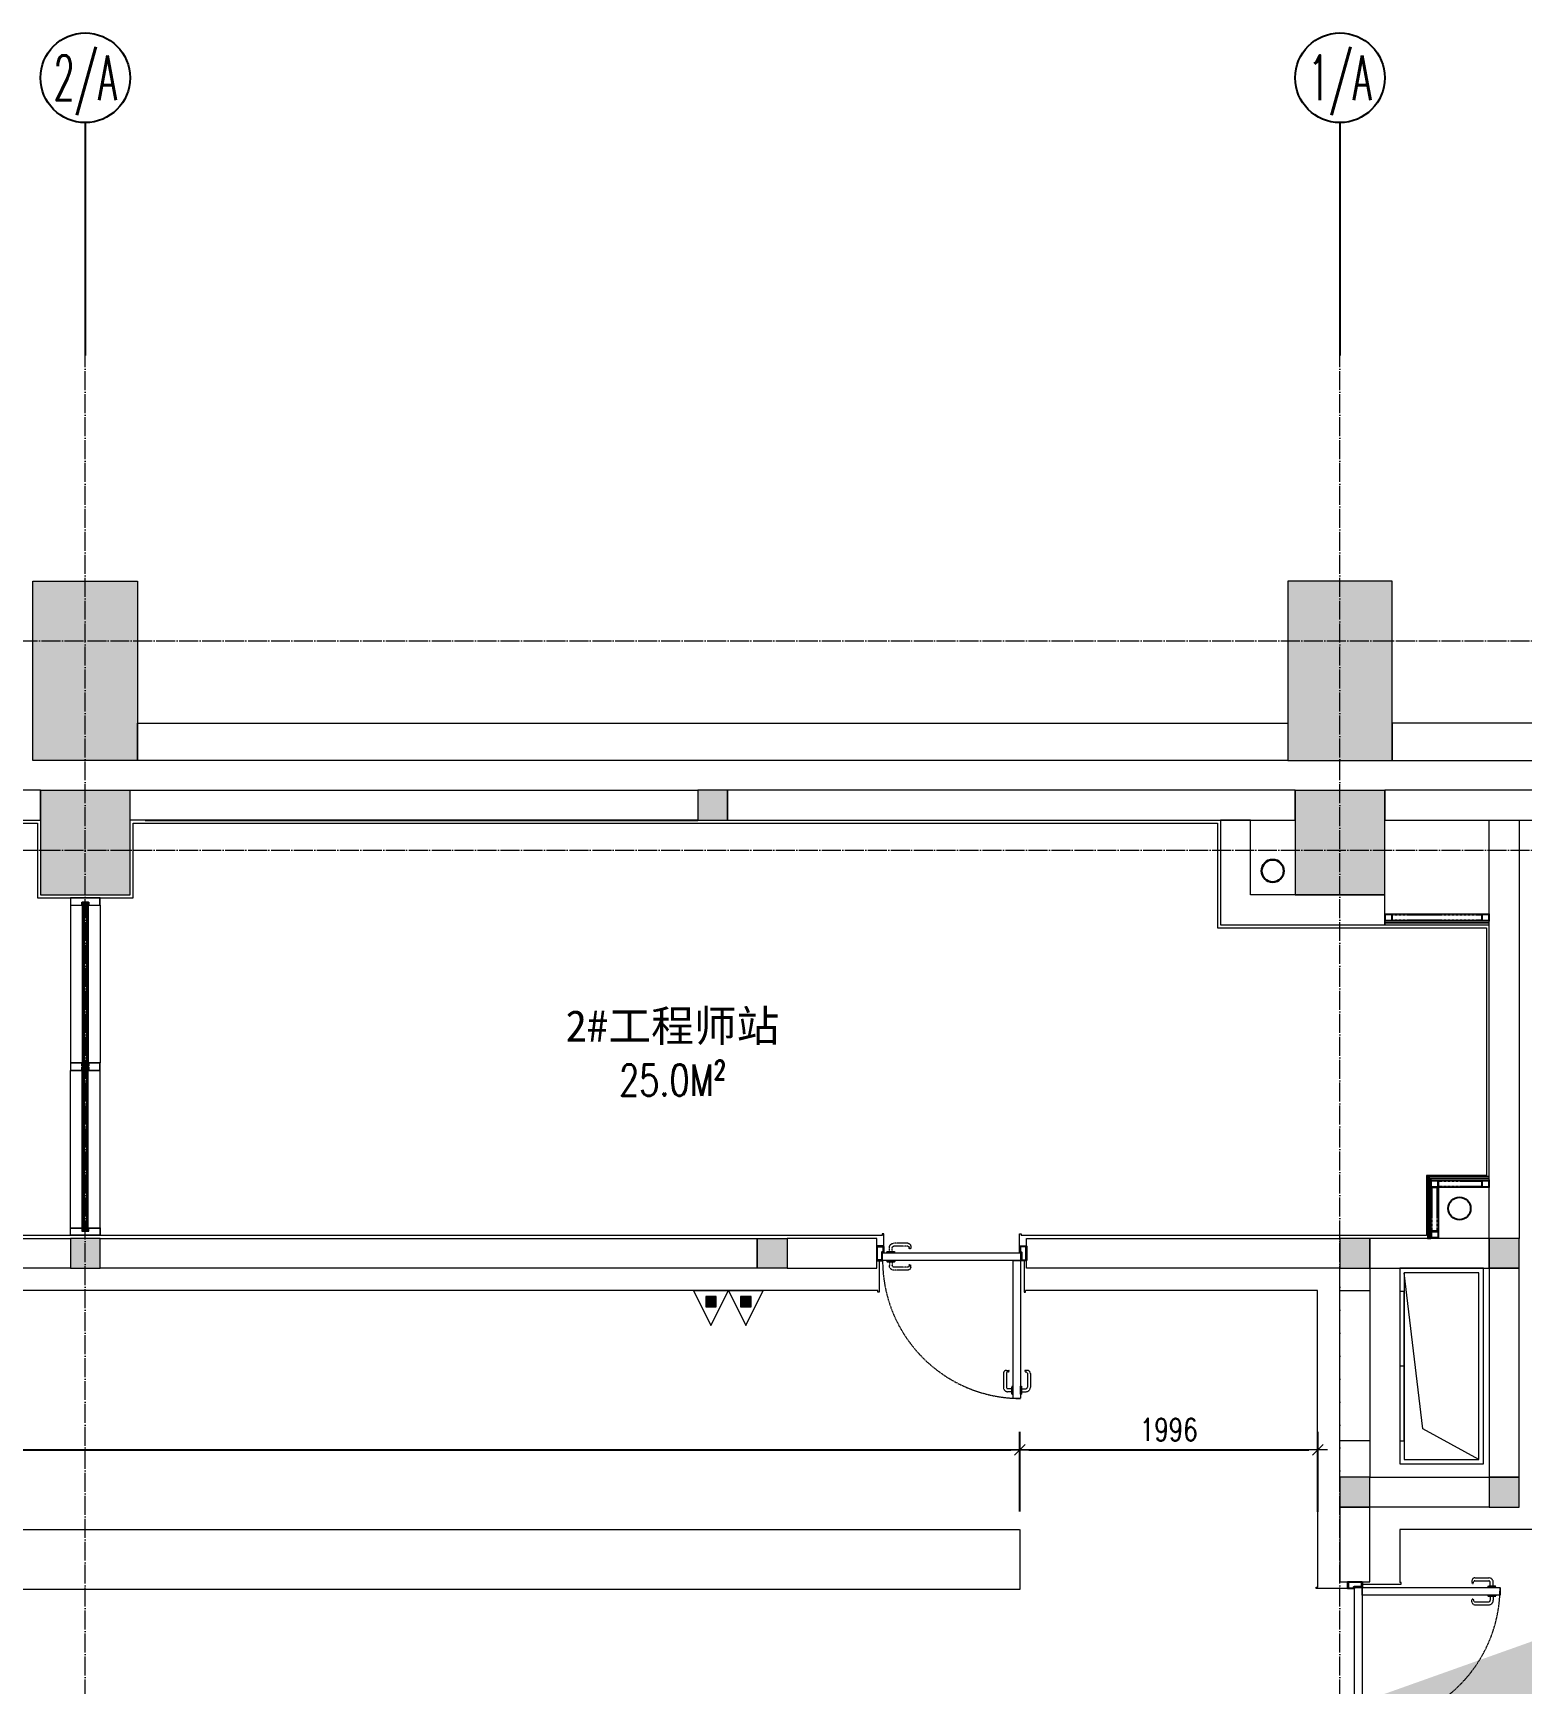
# Model space of a CAD drawing. Header units: millimetres. Extents: x -1346 to 48994, y -3569 to 24186.
# Drawn here: x 28384 to 38353, y 13139 to 24186 of the extents above; entities that cross this region are included whole.
import ezdxf
from ezdxf.enums import TextEntityAlignment as Align

# ---------------------------------------------------------------- set-up
doc = ezdxf.new("R2010")
doc.units = ezdxf.units.MM
for name, pattern in [('AD_514 TOWER A HOTEL TYP$0$CENTER', [2, 1.25, -0.25, 0.25, -0.25]), ('DASH', [0.35, 0.25, -0.1]), ('DOTE', [61.468, 50.8, -5.08, 0.508, -5.08]), ('HIDDEN', [0.375, 0.25, -0.125]), ('M-CENTER', [11.25, 7.5, -1.25, 1.25, -1.25])]:
    doc.linetypes.add(name, pattern=pattern)
doc.layers.get('Defpoints').update_dxf_attribs({"color": 250, "lineweight": 0})
for name, color, linetype in [('BS-DOOR-JAMB', 3, 'Continuous'), ('PIPE-消防', 1, 'Continuous'), ('WALL', 160, 'Continuous'), ('ZZKJ-GL', 161, 'Continuous'), ('ZZKJ-HID', 6, 'HIDDEN')]:
    doc.layers.add(name, color=color, linetype=linetype)
for name, color, linetype, lineweight in [('BS-DOTE', 134, 'DOTE', 0), ('BS-FIRE-FHC', 12, 'Continuous', 0), ('BS-WALL-BW', 200, 'Continuous', 0), ('BS-WALL-FINISH', 3, 'Continuous', 0), ('BS-WALL-HATCH1', 253, 'Continuous', 0), ('BS-WALL-ORI', 200, 'Continuous', 0), ('DS-DOOR', 60, 'Continuous', 0), ('DS-DOOR-JAMB', 3, 'Continuous', 0), ('FF-FURN', 51, 'Continuous', 0), ('FF-FURN（FINE）', 47, 'Continuous', 0), ('FF-TEXT', 2, 'Continuous', 0), ('PUB_DIM', 3, 'Continuous', 25)]:
    doc.layers.add(name, color=color, linetype=linetype, lineweight=lineweight)
doc.styles.add('亚厦-中文', font='STXIHEI.TTF')
doc.styles.add('亚厦-英文', font='SIMPLEX.SHX', dxfattribs={"width": 0.8, "bigfont": 'hztxt.shx'})
doc.styles.add('深圳院-DIM', font='SIMPLEX.SHX', dxfattribs={"width": 0.75})
doc.styles.add('深圳院-英文', font='SIMPLEX.SHX', dxfattribs={"width": 0.8, "bigfont": 'hztxt.shx'})
doc.dimstyles.new('DIM-60', dxfattribs={"dimscale": 60, "dimtxt": 2.5, "dimasz": 1, "dimexe": 2, "dimexo": 2, "dimgap": 1, "dimtad": 1, "dimdec": 0, "dimrnd": 1, "dimdsep": 46, "dimtxsty": '深圳院-DIM', "dimblk": '亚厦', "dimcen": 0.3, "dimclrd": 44, "dimclre": 44, "dimclrt": 2, "dimadec": 0, "dimazin": 2, "dimtfac": 1, "dimtdec": 0, "dimtix": 1, "dimtmove": 2, "dimatfit": 3, "dimldrblk": 'OPEN90', "dimfxl": 7, "dimfxlon": 1, "dimarcsym": 0})
pattern_1 = [(135, (48945.246, -255746.0245), (-2.24506403, -2.24506403), []), (225, (48945.246, -255746.0245), (2.24506403, -2.24506403), [])]

# ---------------------------------------------------------------- blocks, each defined once
blk = doc.blocks.new('FDSGSERRERRER')
at = {"layer": 'BS-WALL-HATCH1'}
h = blk.add_hatch(color=256, dxfattribs=at)
h.dxf.hatch_style = 1
h.paths.add_polyline_path([(190724, 103543), (191424, 103543), (191424, 102343), (190724, 102343)])
h = blk.add_hatch(color=256, dxfattribs=at)
h.dxf.hatch_style = 1
h.paths.add_polyline_path([(199124, 102343), (199824, 102343), (199824, 103543), (199124, 103543)])
h = blk.add_hatch(color=256, dxfattribs=at)
h.dxf.hatch_style = 1
h.paths.add_polyline_path([(191374, 102143), (190774, 102143), (190774, 101443), (191374, 101443)])
h = blk.add_hatch(color=256, dxfattribs=at)
h.dxf.hatch_style = 1
h.paths.add_polyline_path([(199774, 102143), (199174, 102143), (199174, 101443), (199774, 101443)])
at = {"layer": 'BS-WALL-BW'}
for points in [[(190724, 103543), (191424, 103543), (191424, 102343), (190724, 102343)], [(199124, 102343), (199824, 102343), (199824, 103543), (199124, 103543)], [(191374, 102143), (190774, 102143), (190774, 101443), (191374, 101443)], [(199774, 102143), (199174, 102143), (199174, 101443), (199774, 101443)]]:
    blk.add_lwpolyline(points, close=True, dxfattribs=at)
blk = doc.blocks.new('DSGEFGERG')
at = {"layer": 'BS-DOOR-JAMB'}
blk.add_lwpolyline([(362877, 9222), (362912, 9222), (362912, 9275), (362922, 9275), (362922, 9317), (362877, 9317), (362877, 9222)], dxfattribs=at)
at = {"layer": 'BS-DOOR-JAMB', "color": 8}
blk.add_lwpolyline([(362879, 9224), (362879, 9315), (362920, 9315), (362920, 9277), (362910, 9277), (362910, 9224), (362879, 9224)], dxfattribs=at)
at = {"layer": 'DS-DOOR', "color": 8}
blk.add_lwpolyline([(362880, 9225), (362880, 9225), (362880, 9314), (362919, 9314), (362919, 9278), (362909, 9278), (362909, 9225), (362880, 9225), (362880, 9225), (362880, 9225)], dxfattribs=at)
blk = doc.blocks.new('*U118')
at = {"color": 146}
for p, q in [((-24, 0), (24, 0)), ((122, 23, 0), (122, 28, 0)), ((-26, -9), (-26, -2)), ((-26, -9), (26, -9)), ((-26, -59), (26, -59)), ((-26, -59), (-26, -66)), ((-24, -68), (24, -68)), ((26, -9), (26, -2)), ((26, -59), (26, -66)), ((122, -91, 0), (122, -96, 0))]:
    blk.add_line(p, q, dxfattribs=at)
at = {"color": 146, "linetype": 'M-CENTER', "lineweight": 0}
for p, q in [((-10, 0), (-10, 26, 0)), ((10, 0), (10, 26, 0)), ((113, 56, 0), (20, 56, 0)), ((114, 36, 0), (20, 36, 0)), ((133, 36, 0), (133, 23, 0)), ((-10, -68), (-10, -94, 0)), ((10, -68), (10, -94, 0)), ((114, -104, 0), (20, -104, 0)), ((133, -104, 0), (133, -91, 0)), ((113, -124, 0), (20, -124, 0))]:
    blk.add_line(p, q, dxfattribs=at)
at = {"color": 146}
for centre, start, end in [((-24, -2), 90, 180), ((24, -2), 0, 90), ((-24, -66), 180, 270), ((24, -66), 270, 0)]:
    blk.add_arc(centre, 2, start, end, dxfattribs=at)
at = {"color": 146, "linetype": 'M-CENTER', "lineweight": 0}
for centre, radius, start, end in [((20, 26, 0), 30, 90, 180), ((20, 26, 0), 10, 90, 180), ((113, 36, 0), 20, 0, 90), ((128, 24, 0), 5.35, 186.6449, 355.021), ((20, -94, 0), 30, 180, 270), ((20, -94, 0), 10, 180, 270), ((113, -104, 0), 20, 270, 0), ((128, -92, 0), 5.35, 4.979, 173.3551)]:
    blk.add_arc(centre, radius, start, end, dxfattribs=at)
at = {"color": 146, "extrusion": (-1.79944e-08, 0, 1)}
for centre, start, end in [((114, 28, 0), 0, 90), ((114, -96, 0), 270, 0)]:
    blk.add_arc(centre, 8, start, end, dxfattribs=at)
blk = doc.blocks.new('DAFSA')
at = {"color": 8, "linetype": 'DASH', "ltscale": 20}
for p, q in [((180221, 97804, 0), (180221, 97711, 0)), ((180241, 97824, 0), (180254, 97824, 0)), ((180241, 97805, 0), (180241, 97711, 0)), ((180254, 97813, 0), (180249, 97813, 0)), ((180368, 97813, 0), (180373, 97813, 0)), ((180381, 97824, 0), (180369, 97824, 0)), ((180381, 97805, 0), (180381, 97711, 0)), ((180401, 97804, 0), (180401, 97711, 0)), ((180277, 97701), (180251, 97701, 0)), ((180277, 97681), (180251, 97681, 0)), ((180277, 97667), (180277, 97715)), ((180286, 97717), (180279, 97717)), ((180286, 97665), (180279, 97665)), ((180286, 97665), (180286, 97717)), ((180336, 97717), (180343, 97717)), ((180336, 97665), (180336, 97717)), ((180336, 97665), (180343, 97665)), ((180345, 97667), (180345, 97715)), ((180345, 97701), (180371, 97701, 0)), ((180345, 97681), (180371, 97681, 0))]:
    blk.add_line(p, q, dxfattribs=at)
blk.add_lwpolyline([(179412, 98610), (180336, 98610), (180336, 98560), (179412, 98560)], close=True)
blk.add_lwpolyline([(180336, 97636), (180286, 97636), (180286, 98560), (180336, 98560)], close=True, dxfattribs=at)
for centre, radius, start, end in [((180336, 98560), 924, 180, 270), ((180241, 97804, 0), 20, 90, 180), ((180254, 97819, 0), 5.35, 276.6449, 85.021), ((180369, 97819, 0), 5.35, 94.979, 263.3551), ((180381, 97804, 0), 20, 0, 90), ((180251, 97711, 0), 30, 180, 270), ((180251, 97711, 0), 10, 180, 270), ((180279, 97715), 2, 90, 180), ((180279, 97667), 2, 180, 270), ((180343, 97715), 2, 0, 90), ((180343, 97667), 2, 270, 0), ((180371, 97711, 0), 10, 270, 0), ((180371, 97711, 0), 30, 270, 0)]:
    blk.add_arc(centre, radius, start, end, dxfattribs=at)
at = {"color": 8, "linetype": 'DASH', "ltscale": 20, "extrusion": (0, -1.79944e-08, 1)}
for centre, start, end in [((180249, 97805, 0), 90, 180), ((180373, 97805, 0), 0, 90)]:
    blk.add_arc(centre, 8, start, end, dxfattribs=at)
at = {"xscale": -1, "rotation": 180}
blk.add_blockref('*U118', (179467, 98551), dxfattribs=at)
blk = doc.blocks.new('*U75')
at = {"color": 250}
for p, q in [((193101, 86973), (193102, 86973)), ((193101, 86961), (193102, 86961)), ((193102, 86976), (193102, 86976)), ((193102, 86957), (193102, 86957)), ((194148, 86976), (194148, 86976)), ((194148, 86973), (194148, 86973)), ((194148, 86961), (194148, 86961)), ((194148, 86957), (194148, 86957))]:
    blk.add_line(p, q, dxfattribs=at)
at = {"layer": 'ZZKJ-GL', "color": 136, "linetype": 'ByBlock', "ltscale": 20}
for p, q in [((193087, 86983), (193089, 86984)), ((193087, 86978), (193087, 86983)), ((193089, 86976), (193087, 86978)), ((193089, 86976), (193087, 86978)), ((193089, 86957), (193087, 86956)), ((193089, 86957), (193087, 86956)), ((193087, 86956), (193087, 86951)), ((193087, 86951), (193089, 86949)), ((193089, 86984), (194161, 86984)), ((194161, 86976), (193089, 86976)), ((194161, 86957), (193089, 86957)), ((193089, 86949), (194161, 86949)), ((194162, 86983), (194161, 86984)), ((194161, 86976), (194162, 86978)), ((194161, 86976), (194162, 86978)), ((194161, 86957), (194162, 86956)), ((194161, 86957), (194162, 86956)), ((194162, 86951), (194161, 86949)), ((194162, 86978), (194162, 86983)), ((194162, 86956), (194162, 86951))]:
    blk.add_line(p, q, dxfattribs=at)
at = {"layer": 'ZZKJ-GL', "color": 8, "ltscale": 20}
for p, q in [((193087, 86983), (194162, 86983)), ((193087, 86978), (194162, 86978)), ((193087, 86956), (194162, 86956))]:
    blk.add_line(p, q, dxfattribs=at)
at = {"layer": 'ZZKJ-GL', "color": 8, "linetype": 'ByBlock', "ltscale": 20}
for p, q in [((193089, 86976), (193089, 86957)), ((193095, 86962), (193095, 86973)), ((193095, 86973), (193095, 86962)), ((194155, 86962), (194155, 86973)), ((194155, 86973), (194155, 86962)), ((194161, 86976), (194161, 86957))]:
    blk.add_line(p, q, dxfattribs=at)
for points in [[(193102, 86958), (193097, 86958, -0.198912), (193097, 86958), (193095, 86960, -0.198912), (193095, 86960), (193095, 86974, -0.198912), (193095, 86974), (193097, 86976, -0.198912), (193097, 86976), (193102, 86976, -0.414214), (193102, 86976), (193102, 86958, -0.414214)], [(193101, 86958), (193097, 86958, -0.198912), (193097, 86958), (193095, 86960, -0.198912), (193095, 86960), (193095, 86973, -0.198912), (193095, 86974), (193097, 86976, -0.198912), (193097, 86976), (193101, 86976, -0.414214), (193101, 86975), (193101, 86958, -0.414214)], [(194148, 86958), (194152, 86958, 0.198912), (194153, 86958), (194155, 86960, 0.198912), (194155, 86960), (194155, 86974, 0.198912), (194155, 86974), (194153, 86976, 0.198912), (194152, 86976), (194148, 86976, 0.414214), (194148, 86976), (194148, 86958, 0.414214)], [(194149, 86958), (194152, 86958, 0.198912), (194152, 86958), (194154, 86960, 0.198912), (194154, 86960), (194154, 86973, 0.198912), (194154, 86974), (194152, 86976, 0.198912), (194152, 86976), (194149, 86976, 0.414214), (194148, 86975), (194148, 86958, 0.414214)]]:
    blk.add_lwpolyline(points, format="xyb", close=True, dxfattribs=at)
at = {"layer": 'ZZKJ-HID', "color": 8, "ltscale": 0.01}
blk.add_line((193087, 86951), (194162, 86951), dxfattribs=at)
blk = doc.blocks.new('*U76')
at = {"color": 250}
for p, q in [((192628, 86976), (192628, 86976)), ((192628, 86973), (192628, 86973)), ((192628, 86961), (192628, 86961)), ((192628, 86957), (192628, 86957)), ((193674, 86976), (193674, 86976)), ((193675, 86973), (193674, 86973)), ((193675, 86961), (193674, 86961)), ((193674, 86957), (193674, 86957))]:
    blk.add_line(p, q, dxfattribs=at)
at = {"layer": 'ZZKJ-GL', "color": 136, "linetype": 'ByBlock', "ltscale": 20}
for p, q in [((192614, 86983), (192615, 86984)), ((192614, 86978), (192614, 86983)), ((192615, 86976), (192614, 86978)), ((192615, 86976), (192614, 86978)), ((192615, 86957), (192614, 86956)), ((192615, 86957), (192614, 86956)), ((192614, 86956), (192614, 86951)), ((192614, 86951), (192615, 86949)), ((192615, 86984), (193687, 86984)), ((193687, 86976), (192615, 86976)), ((193687, 86957), (192615, 86957)), ((192615, 86949), (193687, 86949)), ((193689, 86983), (193687, 86984)), ((193687, 86976), (193689, 86978)), ((193687, 86976), (193689, 86978)), ((193687, 86957), (193689, 86956)), ((193687, 86957), (193689, 86956)), ((193689, 86951), (193687, 86949)), ((193689, 86978), (193689, 86983)), ((193689, 86956), (193689, 86951))]:
    blk.add_line(p, q, dxfattribs=at)
at = {"layer": 'ZZKJ-GL', "color": 8, "ltscale": 20}
for p, q in [((192614, 86983), (193689, 86983)), ((192614, 86978), (193689, 86978)), ((192614, 86956), (193689, 86956))]:
    blk.add_line(p, q, dxfattribs=at)
at = {"layer": 'ZZKJ-GL', "color": 8, "linetype": 'ByBlock', "ltscale": 20}
for p, q in [((192615, 86976), (192615, 86957)), ((192621, 86962), (192621, 86973)), ((192621, 86973), (192621, 86962)), ((193681, 86962), (193681, 86973)), ((193681, 86973), (193681, 86962)), ((193687, 86976), (193687, 86957))]:
    blk.add_line(p, q, dxfattribs=at)
for points in [[(192628, 86958), (192623, 86958, -0.198912), (192623, 86958), (192621, 86960, -0.198912), (192621, 86960), (192621, 86974, -0.198912), (192621, 86974), (192623, 86976, -0.198912), (192623, 86976), (192628, 86976, -0.414214), (192628, 86976), (192628, 86958, -0.414214)], [(192627, 86958), (192624, 86958, -0.198912), (192623, 86958), (192622, 86960, -0.198912), (192622, 86960), (192622, 86973, -0.198912), (192622, 86974), (192623, 86976, -0.198912), (192624, 86976), (192627, 86976, -0.414214), (192628, 86975), (192628, 86958, -0.414214)], [(193674, 86958), (193679, 86958, 0.198912), (193679, 86958), (193681, 86960, 0.198912), (193681, 86960), (193681, 86974, 0.198912), (193681, 86974), (193679, 86976, 0.198912), (193679, 86976), (193674, 86976, 0.414214), (193674, 86976), (193674, 86958, 0.414214)], [(193675, 86958), (193678, 86958, 0.198912), (193679, 86958), (193681, 86960, 0.198912), (193681, 86960), (193681, 86973, 0.198912), (193681, 86974), (193679, 86976, 0.198912), (193678, 86976), (193675, 86976, 0.414214), (193675, 86975), (193675, 86958, 0.414214)]]:
    blk.add_lwpolyline(points, format="xyb", close=True, dxfattribs=at)
at = {"layer": 'ZZKJ-HID', "color": 8, "ltscale": 0.01}
blk.add_line((192614, 86951), (193689, 86951), dxfattribs=at)
blk = doc.blocks.new('A1A0空间标注')
at = {"color": 2, "style": '亚厦-英文', "width": 0.75}
blk.add_attdef('ENGLISH', text='', height=3.5, dxfattribs=at).set_placement((-367.51, -638.85), align=Align.MIDDLE_CENTER)
at = {"color": 2, "ltscale": 0.1, "style": '亚厦-中文'}
blk.add_attdef('中文字体', text='', height=3.5, dxfattribs=at).set_placement((-367.51, -644.2), align=Align.MIDDLE_CENTER)
at = {"color": 2, "ltscale": 0.1, "style": '亚厦-英文', "width": 0.75}
blk.add_attdef('AREA', text='', height=3.5, dxfattribs=at).set_placement((-367.51, -650.25), align=Align.MIDDLE_CENTER)
blk = doc.blocks.new('*U116')
at = {"color": 150, "ltscale": 0.65}
blk.add_lwpolyline([(0, -5), (0, -31)], dxfattribs=at)
at = {"color": 150, "ltscale": 0.1}
blk.add_circle((0, 0), 5, dxfattribs=at)
at = {"color": 2, "ltscale": 0.1, "style": '深圳院-英文', "width": 0.8}
blk.add_attdef('A', text='', height=5, dxfattribs=at).set_placement((0, 0), align=Align.MIDDLE_CENTER)
blk = doc.blocks.new('FDGDSGDDSS')
at = {"layer": 'BS-DOTE', "ltscale": 2.5}
for p, q in [((93371.2, 81618.3), (93371.2, 105053.9)), ((101771.2, 81618.3), (101771.2, 105053.9))]:
    blk.add_line(p, q, dxfattribs=at)
for points in [[(65571.2, 103143.3), (111471.2, 103143.3)], [(65571.2, 101743.3), (111471.2, 101743.3)]]:
    blk.add_lwpolyline(points, dxfattribs=at)
ref = blk.add_blockref('*U116', (93371.2, 106913.9), dxfattribs=dict(xscale=60, yscale=60, zscale=60))
ref.add_attrib('A', '2/A', dxfattribs={"color": 2, "ltscale": 0.1, "height": 300, "style": '深圳院-英文', "width": 0.55}).set_placement((93371.2, 106913.9), align=Align.MIDDLE_CENTER)
ref = blk.add_blockref('*U116', (101771.2, 106913.9), dxfattribs=dict(xscale=60, yscale=60, zscale=60))
ref.add_attrib('A', '1/A', dxfattribs={"color": 2, "ltscale": 0.1, "height": 300, "style": '深圳院-英文', "width": 0.55}).set_placement((101771.2, 106913.9), align=Align.MIDDLE_CENTER)
blk = doc.blocks.new('亚厦')
at = {"color": 2, "linetype": 'ByBlock'}
for p, q in [((0, 0), (-1.09, 0)), ((-0.61, -0.61), (0.61, 0.61)), ((1.09, 0), (0, 0))]:
    blk.add_line(p, q, dxfattribs=at)
blk = doc.blocks.new('*D143')
at = {"layer": 'Defpoints', "color": 0, "transparency": 16777216}
for p in [(34991, 14700), (16191, 14166), (34991, 14166)]:
    blk.add_point(p, dxfattribs=at)
at = {"layer": 'FF-FURN（FINE）', "color": 44, "lineweight": -2, "transparency": 16777216}
for p, q in [((16191, 14286), (16191, 14820)), ((34991, 14286), (34991, 14820)), ((16251, 14700), (34931, 14700))]:
    blk.add_line(p, q, dxfattribs=at)
at = {"layer": 'FF-FURN（FINE）', "color": 44, "lineweight": -2, "transparency": 16777216, "xscale": 60, "yscale": 60, "zscale": 60, "rotation": 180}
blk.add_blockref('亚厦', (16191, 14700), dxfattribs=at)
at = {"layer": 'FF-FURN（FINE）', "color": 44, "lineweight": -2, "transparency": 16777216, "xscale": 60, "yscale": 60, "zscale": 60}
blk.add_blockref('亚厦', (34991, 14700), dxfattribs=at)
at = {"layer": 'FF-FURN（FINE）', "color": 2, "transparency": 16777216, "insert": (25591, 14835), "char_height": 150, "attachment_point": 5, "style": '深圳院-DIM'}
blk.add_mtext('18800', dxfattribs=at)
blk = doc.blocks.new('_Open90')
at = {"color": 2, "linetype": 'ByBlock', "lineweight": -2}
for p, q in [((0, 0), (-1, 0)), ((-0.5, 0.5), (0, 0)), ((0, 0), (-0.5, -0.5))]:
    blk.add_line(p, q, dxfattribs=at)
blk = doc.blocks.new('*D144')
at = {"layer": 'Defpoints', "color": 0, "transparency": 16777216}
for p in [(36986, 14700), (34991, 14166), (36986, 14164)]:
    blk.add_point(p, dxfattribs=at)
at = {"layer": 'FF-FURN（FINE）', "color": 44, "lineweight": -2, "transparency": 16777216}
for p, q in [((34991, 14286), (34991, 14820)), ((36986, 14284), (36986, 14820)), ((35051, 14700), (36926, 14700))]:
    blk.add_line(p, q, dxfattribs=at)
at = {"layer": 'FF-FURN（FINE）', "color": 44, "lineweight": -2, "transparency": 16777216, "xscale": 60, "yscale": 60, "zscale": 60, "rotation": 180}
blk.add_blockref('亚厦', (34991, 14700), dxfattribs=at)
at = {"layer": 'FF-FURN（FINE）', "color": 44, "lineweight": -2, "transparency": 16777216, "xscale": 60, "yscale": 60, "zscale": 60}
blk.add_blockref('亚厦', (36986, 14700), dxfattribs=at)
at = {"layer": 'FF-FURN（FINE）', "color": 2, "transparency": 16777216, "insert": (35988, 14835), "char_height": 150, "attachment_point": 5, "style": '深圳院-DIM'}
blk.add_mtext('1996', dxfattribs=at)
blk = doc.blocks.new('FSRW')
for p, q in [((144506, 110249), (144662, 109938)), ((144506, 110249), (144818, 110249)), ((144615, 110197), (144615, 110104)), ((144709, 110197), (144615, 110197)), ((144662, 109938), (144818, 110249)), ((144709, 110104), (144709, 110197)), ((144818, 110249), (144973, 109938)), ((144818, 110249), (145129, 110249)), ((144926, 110197), (144926, 110104)), ((145020, 110197), (144926, 110197)), ((144973, 109938), (145129, 110249)), ((145020, 110104), (145020, 110197)), ((144615, 110104), (144709, 110104)), ((144926, 110104), (145020, 110104))]:
    blk.add_line(p, q)
at = {"const_width": 93.3}
for points in [[(144662, 110197), (144662, 110104)], [(144973, 110197), (144973, 110104)]]:
    blk.add_lwpolyline(points, dxfattribs=at)
blk = doc.blocks.new('FSGFDSE')
at = {"color": 144, "ltscale": 1.2}
blk.add_lwpolyline([(102071, 101293), (102121, 101293), (102121, 101243), (102071, 101243)], close=True, dxfattribs=at)
blk.add_lwpolyline([(102079, 101288), (102113, 101288, -0.414214), (102116, 101285), (102116, 101251, -0.414214), (102113, 101248), (102079, 101248, -0.414214), (102076, 101251), (102076, 101285, -0.414214)], format="xyb", close=True, dxfattribs=at)
blk = doc.blocks.new('*U122')
at = {"color": 250, "linetype": 'AD_514 TOWER A HOTEL TYP$0$CENTER', "lineweight": -3}
for p, q in [((-147.3, 31), (345.9, 31)), ((-147.3, -0.1), (345.9, -0.1))]:
    blk.add_line(p, q, dxfattribs=at)
at = {"color": 144, "ltscale": 1.2}
blk.add_lwpolyline([(-147.3, 36), (345.9, 36), (345.9, -5.1), (-147.3, -5.1)], close=True, dxfattribs=at)
blk = doc.blocks.new('*U123')
at = {"color": 250, "linetype": 'AD_514 TOWER A HOTEL TYP$0$CENTER', "lineweight": -3}
for p, q in [((-147.3, 31), (91.9, 31)), ((-147.3, -0.1), (91.9, -0.1))]:
    blk.add_line(p, q, dxfattribs=at)
at = {"color": 144, "ltscale": 1.2}
blk.add_lwpolyline([(-147.3, 36), (91.9, 36), (91.9, -5.1), (-147.3, -5.1)], close=True, dxfattribs=at)

msp = doc.modelspace()

# ---------------------------------------------------------------- hatches: boundary and pattern name
at = {"layer": 'BS-WALL-FINISH'}
h = msp.add_hatch(dxfattribs=at)
h.set_pattern_fill('ANSI37', color=250, angle=90)
h.set_pattern_definition([(135, (48945.246, -255891.0245), (-2.24506403, -2.24506403), []), (225, (48945.246, -255891.0245), (2.24506403, -2.24506403), [])])
h.paths.add_polyline_path([(28755.8, 18355.8), (28755.8, 18365.8), (28712.8, 18365.8), (28712.8, 18355.8)])
h = msp.add_hatch(dxfattribs=at)
h.set_pattern_fill('ANSI37', color=250, angle=90)
h.set_pattern_definition(pattern_1)
h.paths.add_polyline_path([(28755.8, 17280.8), (28755.8, 17270.8), (28712.8, 17270.8), (28712.8, 17280.8)])
h = msp.add_hatch(dxfattribs=at)
h.set_pattern_fill('ANSI37', color=250, angle=90)
h.set_pattern_definition(pattern_1)
h.paths.add_polyline_path([(28755.8, 17250.8), (28755.8, 17260.8), (28712.8, 17260.8), (28712.8, 17250.8)])
h = msp.add_hatch(dxfattribs=at)
h.set_pattern_fill('ANSI37', color=250, angle=90)
h.set_pattern_definition([(135, (48945.246, -255476.886), (-2.24506403, -2.24506403), []), (225, (48945.246, -255476.886), (2.24506403, -2.24506403), [])])
h.paths.add_polyline_path([(28755.8, 16175.8), (28755.8, 16165.8), (28712.8, 16165.8), (28712.8, 16175.8)])
at = {"layer": 'BS-WALL-ORI'}
h = msp.add_hatch(color=253, dxfattribs=at)
h.dxf.hatch_style = 1
h.paths.add_polyline_path([(32834.3, 18915.8), (33034.1, 18915.8), (33034.1, 19115.8), (32834.3, 19115.8)])
h = msp.add_hatch(color=253, dxfattribs=at)
h.dxf.hatch_style = 1
h.paths.add_polyline_path([(28834.3, 16115.8), (28634.3, 16115.8), (28634.3, 15915.8), (28834.3, 15915.8)])
h = msp.add_hatch(color=253, dxfattribs=at)
h.dxf.hatch_style = 1
h.paths.add_polyline_path([(33433.1, 15915.8), (33233.1, 15915.8), (33233.1, 16115.8), (33433.1, 16115.8)])
h = msp.add_hatch(color=253, dxfattribs=at)
h.dxf.hatch_style = 1
h.paths.add_polyline_path([(37134.3, 15915.8), (37334.3, 15915.8), (37334.3, 16115.8), (37134.3, 16115.8)])
h = msp.add_hatch(color=253, dxfattribs=at)
h.dxf.hatch_style = 1
h.paths.add_polyline_path([(38134.3, 15915.8), (38334.3, 15915.8), (38334.3, 16115.8), (38134.3, 16115.8)])
h = msp.add_hatch(color=253, dxfattribs=at)
h.dxf.hatch_style = 1
h.paths.add_polyline_path([(40934.3, 1240.8), (40734.3, 1240.8), (40734.3, 1040.8), (40934.3, 1040.8)], flags=17)
edge = h.paths.add_edge_path()
edge.add_line((2684.3, 690.8), (45084.3, 690.8))
edge.add_line((44484.3, 15665.8), (44734.3, 15665.8))
h = msp.add_hatch(color=253, dxfattribs=at)
h.dxf.hatch_style = 1
h.paths.add_polyline_path([(37134.3, 14315.8), (37334.3, 14315.8), (37334.3, 14515.8), (37134.3, 14515.8)])
h = msp.add_hatch(color=253, dxfattribs=at)
h.dxf.hatch_style = 1
h.paths.add_polyline_path([(38134.3, 14315.8), (38334.3, 14315.8), (38334.3, 14515.8), (38134.3, 14515.8)])

# ---------------------------------------------------------------- linework, layer by layer
at = {"layer": 'BS-WALL-FINISH', "color": 8}
for p, q in [((28634.3, 18345.8), (28634.3, 17290.8)), ((28834.3, 18345.8), (28834.3, 17290.8)), ((28634.3, 16185.8), (28634.3, 17240.8)), ((28834.3, 16185.8), (28834.3, 17240.8))]:
    msp.add_line(p, q, dxfattribs=at)
at = {"layer": 'BS-WALL-FINISH'}
for points in [[(17069.5, 16135.8), (14054.3, 16135.8), (14054.3, 18895.8), (20014.3, 18895.8), (20014.3, 18195.8), (21154.3, 18195.8), (21154.3, 18895.8), (28414.3, 18895.8), (28414.3, 18395.8), (29054.3, 18395.8), (29054.3, 18895.8), (36314.3, 18895.8), (36314.3, 18195.8), (38114.3, 18195.8), (38114.3, 16535.8), (37714.3, 16535.8), (37714.3, 16135.8), (34999.7, 16135.8)], [(38484.3, 18765.8), (38484.3, 14165.8), (37534.3, 14165.8), (37534.3, 13811)], [(28755.8, 17240.8), (28755.8, 17260.8), (28712.8, 17260.8), (28712.8, 17240.8)], [(34069.7, 16135.8), (27199.5, 16135.8)], [(34079.7, 16063.3), (34079.7, 16145.8), (34069.7, 16145.8), (34069.7, 16135.8)], [(34989.7, 16063.3), (34989.7, 16145.8), (34999.7, 16145.8), (34999.7, 16135.8)], [(34049.7, 15968.3), (34049.7, 15755.8), (34039.7, 15755.8), (34039.7, 15765.8)], [(35019.7, 15968.3), (35019.7, 15755.8), (35029.7, 15755.8), (35029.7, 15765.8)], [(34039.7, 15765.8), (27229.5, 15765.8)], [(36986, 13781.2), (36984.3, 15765.8), (35029.7, 15765.8)], [(37281.8, 13801), (37544.3, 13801), (37544.3, 13811), (37534.3, 13811)], [(37186.8, 13771), (36976, 13771.2), (36976, 13781.2), (36986, 13781.2)]]:
    msp.add_lwpolyline(points, dxfattribs=at)
for points in [[(28755.8, 18365.8), (28755.8, 18345.8), (28834.3, 18345.8), (28834.3, 18395.8), (28634.3, 18395.8), (28634.3, 18345.8), (28712.8, 18345.8), (28712.8, 18365.8)], [(28755.8, 17290.8), (28755.8, 17270.8), (28712.8, 17270.8), (28712.8, 17290.8), (28634.3, 17290.8), (28634.3, 17240.8), (28712.8, 17240.8), (28712.8, 17260.8), (28755.8, 17260.8), (28755.8, 17240.8), (28834.3, 17240.8), (28834.3, 17290.8)], [(28755.8, 16165.8), (28755.8, 16185.8), (28834.3, 16185.8), (28834.3, 16135.8), (28634.3, 16135.8), (28634.3, 16185.8), (28712.8, 16185.8), (28712.8, 16165.8)]]:
    msp.add_lwpolyline(points, close=True, dxfattribs=at)
at = {"layer": 'BS-WALL-FINISH', "color": 8}
for points in [[(28757.3, 18367.3), (28757.3, 18347.3), (28832.8, 18347.3), (28832.8, 18394.3), (28635.8, 18394.3), (28635.8, 18347.3), (28711.3, 18347.3), (28711.3, 18367.3)], [(28757.3, 17289.3), (28757.3, 17269.3), (28711.3, 17269.3), (28711.3, 17289.3), (28635.8, 17289.3), (28635.8, 17242.3), (28711.3, 17242.3), (28711.3, 17262.3), (28757.3, 17262.3), (28757.3, 17242.3), (28832.8, 17242.3), (28832.8, 17289.3)], [(28757.3, 16164.3), (28757.3, 16184.3), (28832.8, 16184.3), (28832.8, 16137.3), (28635.8, 16137.3), (28635.8, 16184.3), (28711.3, 16184.3), (28711.3, 16164.3)]]:
    msp.add_lwpolyline(points, close=True, dxfattribs=at)
at = {"layer": 'BS-WALL-FINISH', "color": 136}
for points in [[(28755.8, 18355.8), (28755.8, 18365.8), (28712.8, 18365.8), (28712.8, 18355.8)], [(28755.8, 17280.8), (28755.8, 17270.8), (28712.8, 17270.8), (28712.8, 17280.8)], [(28755.8, 17250.8), (28755.8, 17260.8), (28712.8, 17260.8), (28712.8, 17250.8)], [(28755.8, 16175.8), (28755.8, 16165.8), (28712.8, 16165.8), (28712.8, 16175.8)]]:
    msp.add_lwpolyline(points, close=True, dxfattribs=at)
at = {"layer": 'BS-WALL-FINISH', "color": 144}
msp.add_lwpolyline([(37434.3, 18227.8), (38134.3, 18227.8), (38134.3, 18239.8), (37434.3, 18239.8)], close=True, dxfattribs=at)
for points in [[(37434.3, 18215.8), (38134.3, 18215.8), (38134.3, 18227.8), (37434.3, 18227.8), (37434.3, 18215.8)], [(37731.3, 16115.8), (37731.3, 16530.8), (37719.3, 16530.8), (37719.3, 16115.8), (37731.3, 16115.8)], [(37731.3, 16518.8), (38134.3, 16518.8), (38134.3, 16530.8), (37731.3, 16530.8), (37731.3, 16518.8)], [(37743.3, 16115.8), (37743.3, 16518.8), (37731.3, 16518.8), (37731.3, 16115.8), (37743.3, 16115.8)], [(37743.3, 16506.8), (38134.3, 16506.8), (38134.3, 16518.8), (37743.3, 16518.8), (37743.3, 16506.8)]]:
    msp.add_lwpolyline(points, dxfattribs=at)
at = {"layer": 'BS-WALL-FINISH', "color": 136}
for centre in [(28714.8, 18352.9), (28753.8, 18352.9), (28714.8, 17283.8), (28714.8, 17247.9), (28753.8, 17283.8), (28753.8, 17247.9), (28714.8, 16178.8), (28753.8, 16178.8)]:
    msp.add_circle(centre, 2, dxfattribs=at)
for centre, start, end in [((28714.8, 18341.6), 64.71524, 115.28476), ((28753.8, 18341.6), 64.71524, 115.28476), ((28714.8, 17295), 244.71524, 295.28476), ((28714.8, 17236.6), 64.71524, 115.28476), ((28753.8, 17295), 244.71524, 295.28476), ((28753.8, 17236.6), 64.71524, 115.28476), ((28714.8, 16190), 244.71524, 295.28476), ((28753.8, 16190), 244.71524, 295.28476)]:
    msp.add_arc(centre, 4.68, start, end, dxfattribs=at)
at = {"layer": 'BS-WALL-ORI', "color": 8}
for p, q in [((38094.3, 15915.8), (37534.3, 15915.8)), ((37534.3, 15915.8), (37534.3, 14605.8)), ((37534.3, 15915.8), (37534.3, 14605.8)), ((38094.3, 15915.8), (37534.3, 15915.8)), ((38094.3, 14605.8), (38094.3, 15915.8)), ((38094.3, 14605.8), (38094.3, 15915.8)), ((38064.3, 15885.8), (37564.3, 15885.8)), ((37564.3, 15885.8), (37564.3, 14635.8)), ((37689.3, 14839.5), (37564.3, 15885.8)), ((38064.3, 14635.8), (38064.3, 15885.8)), ((37334.3, 15764.4), (37134.3, 15764.4)), ((37564.3, 15760.8), (37534.3, 15760.8)), ((37564.3, 14760.8), (37564.3, 15760.8)), ((37564.3, 15260.8), (37534.3, 15260.8)), ((38064.3, 14635.8), (37689.3, 14839.5)), ((37334.3, 14760.8), (37134.3, 14760.8)), ((37534.3, 14760.8), (37564.3, 14760.8)), ((37534.3, 14605.8), (38094.3, 14605.8)), ((37534.3, 14605.8), (38094.3, 14605.8)), ((37564.3, 14635.8), (38064.3, 14635.8))]:
    msp.add_line(p, q, dxfattribs=at)
at = {"layer": 'BS-WALL-ORI'}
for points in [[(36784.3, 19315.8), (29084.3, 19315.8), (29084.3, 19565.8), (36784.3, 19565.8)], [(38634.3, 19565.8), (37484.3, 19565.8), (37484.3, 19315.8), (38634.3, 19315.8)], [(24729.5, 18915.8), (28434.3, 18915.8), (28434.3, 19115.8), (24729.5, 19115.8)], [(29034.3, 19115.8), (32834.3, 19115.8), (32834.3, 18915.8), (29034.3, 18915.8)], [(32834.3, 18915.8), (33034.1, 18915.8), (33034.1, 19115.8), (32834.3, 19115.8)], [(33034.1, 18915.8), (36834.3, 18915.8), (36834.3, 19115.8), (33034.1, 19115.8)], [(38634.3, 19115.8), (37434.3, 19115.8), (37434.3, 18915.8), (38634.3, 18915.8)], [(38134.3, 18915.8), (38334.3, 18915.8), (38334.3, 16115.8), (38134.3, 16115.8)], [(28634.3, 15915.8), (27234.5, 15915.8), (27234.5, 16115.8), (28634.3, 16115.8)], [(28834.3, 16115.8), (28634.3, 16115.8), (28634.3, 15915.8), (28834.3, 15915.8)], [(33233.1, 15915.8), (28834.3, 15915.8), (28834.3, 16115.8), (33233.1, 16115.8)], [(33433.1, 15915.8), (33233.1, 15915.8), (33233.1, 16115.8), (33433.1, 16115.8)], [(33433.1, 15915.8), (34034.7, 15915.8), (34034.7, 16115.8), (33433.1, 16115.8)], [(35034.7, 16115.8), (37134.3, 16115.8), (37134.3, 15915.8), (35034.7, 15915.8)], [(37134.3, 15915.8), (37334.3, 15915.8), (37334.3, 16115.8), (37134.3, 16115.8)], [(37334.3, 15915.8), (38134.3, 15915.8), (38134.3, 16115.8), (37334.3, 16115.8)], [(38134.3, 15915.8), (38334.3, 15915.8), (38334.3, 16115.8), (38134.3, 16115.8)], [(37134.3, 15915.8), (37334.3, 15915.8), (37334.3, 14515.8), (37134.3, 14515.8)], [(38134.3, 14515.8), (38334.3, 14515.8), (38334.3, 15915.8), (38134.3, 15915.8)], [(37134.3, 14315.8), (37334.3, 14315.8), (37334.3, 14515.8), (37134.3, 14515.8)], [(37334.3, 14515.8), (38134.3, 14515.8), (38134.3, 14315.8), (37334.3, 14315.8)], [(38134.3, 14315.8), (38334.3, 14315.8), (38334.3, 14515.8), (38134.3, 14515.8)], [(37134.3, 13816), (37334.3, 13816), (37334.3, 14315.8), (37134.3, 14315.8)]]:
    msp.add_lwpolyline(points, close=True, dxfattribs=at)
msp.add_lwpolyline([(36334.3, 18915.8), (36334.3, 18215.8), (37434.3, 18215.8), (37434.3, 18415.8), (36534.3, 18415.8), (36534.3, 18915.8), (36334.3, 18915.8)], dxfattribs=at)
at = {"layer": 'FF-FURN', "linetype": 'DASH', "ltscale": 15}
msp.add_lwpolyline([(16190.6, 13765.8), (16190.6, 14165.8), (34990.6, 14165.8), (34990.6, 13765.8)], close=True, dxfattribs=at)
at = {"layer": 'PIPE-消防', "linetype": 'Continuous', "lineweight": -3}
msp.add_circle((37934.3, 16315.8), 75, dxfattribs=at)
at = {"layer": 'PUB_DIM', "color": 4, "lineweight": 30, "ltscale": 2}
msp.add_circle((36683.9, 18575.9), 75, dxfattribs=at)
msp.add_circle((36683.9, 18575.9), 75, dxfattribs=at)
at = {"layer": 'WALL'}
msp.add_line((29134.3, 18915.8), (32834.3, 18915.8), dxfattribs=at)

# ---------------------------------------------------------------- block references
msp.add_blockref('FDGDSGDDSS', (-64637, -83027.4))
at = {"layer": 'BS-FIRE-FHC', "xscale": 0.75, "yscale": 0.75, "zscale": 0.75}
msp.add_blockref('FSRW', (-75573.4, -66920.9), dxfattribs=at)
at = {"layer": 'BS-WALL-BW'}
msp.add_blockref('FDSGSERRERRER', (-162339.8, -83027.4), dxfattribs=at)
at = {"layer": 'BS-WALL-FINISH'}
for name, p, rotation in [('*U75', (-58232.4, 211443.2), 270), ('FSGFDSE', (139036.5, -85955.4), 90)]:
    msp.add_blockref(name, p, dxfattribs=dict(at, rotation=rotation))
for p in [(-64637, -83003.4), (-63987, -83003.4), (-64328, -84786.4), (-63987, -84786.4)]:
    msp.add_blockref('FSGFDSE', p, dxfattribs=at)
at = {"layer": 'BS-WALL-FINISH', "xscale": 1.216716324117546, "yscale": 1.216716324117546, "zscale": 1.216716324117546}
for name, p in [('*U122', (37663.4, 18246)), ('*U123', (37972.4, 16463))]:
    msp.add_blockref(name, p, dxfattribs=at)
at = {"layer": 'BS-WALL-FINISH', "xscale": -1, "rotation": 270}
msp.add_blockref('*U76', (-58232.4, -176437.8), dxfattribs=at)
at = {"layer": 'BS-WALL-FINISH', "xscale": 1.216716324117546, "yscale": 1.216716324117546, "zscale": 1.216716324117546, "rotation": 90}
msp.add_blockref('*U123', (37787.1, 16345), dxfattribs=at)
at = {"layer": 'DS-DOOR'}
msp.add_blockref('DAFSA', (-145339.6, -82591.9), dxfattribs=at)
at = {"layer": 'DS-DOOR', "rotation": 90}
msp.add_blockref('DAFSA', (135842, -166558.3), dxfattribs=at)
at = {"layer": 'DS-DOOR-JAMB', "color": 2, "linetype": 'ByBlock'}
msp.add_blockref('DSGEFGERG', (-328842.7, 6745.9), dxfattribs=at)
at = {"layer": 'DS-DOOR-JAMB', "color": 2, "linetype": 'ByBlock', "xscale": -1}
for p, rotation in [((397912.2, 6745.9), 359.9999999999978), ((46504.2, 376693.5), 89.99999999999775)]:
    msp.add_blockref('DSGEFGERG', p, dxfattribs=dict(at, rotation=rotation))
at = {"layer": 'FF-TEXT'}
ref = msp.add_blockref('A1A0空间标注', (54716.6, 56190.7), dxfattribs=dict(at, xscale=60, yscale=60, zscale=60))
ref.add_attrib('AREA', '25.0M²', dxfattribs={"layer": '0', "color": 2, "ltscale": 0.1, "height": 210, "style": '亚厦-英文', "width": 0.75}).set_placement((32665.8, 17175.5), align=Align.MIDDLE_CENTER)
ref.add_attrib('中文字体', '2#工程师站', dxfattribs={"layer": '0', "color": 2, "ltscale": 0.1, "height": 210, "style": '亚厦-中文'}).set_placement((32665.8, 17538.7), align=Align.MIDDLE_CENTER)

# ---------------------------------------------------------------- dimensions: what is measured, and where the dimension line sits
at = {"layer": 'FF-FURN（FINE）'}
for base, p1, p2, picture, middle in [((34990.6, 14700.1), (16190.6, 14165.8), (34990.6, 14165.8), '*D143', (25590.6, 14835.1)), ((36986.3, 14700.1), (34990.6, 14165.8), (36986.3, 14164.1), '*D144', (35988.4, 14835.1))]:
    dim = msp.add_linear_dim(base=base, p1=p1, p2=p2, dimstyle='DIM-60', dxfattribs=at)
    dim.commit()
    dim.dimension.update_dxf_attribs({"geometry": picture, "text_midpoint": middle})

doc.saveas('drawing.dxf')
